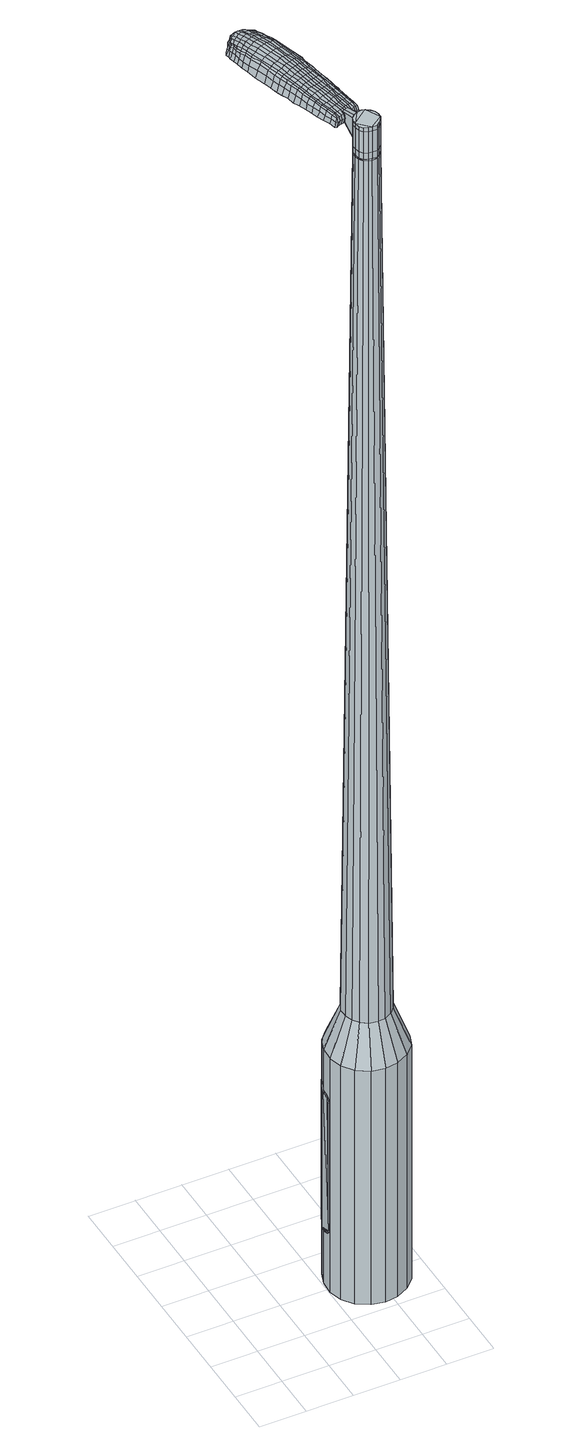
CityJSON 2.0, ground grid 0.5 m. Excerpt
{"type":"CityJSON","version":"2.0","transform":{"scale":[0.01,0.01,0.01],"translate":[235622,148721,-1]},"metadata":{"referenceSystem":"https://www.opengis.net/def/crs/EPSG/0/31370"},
"CityObjects":{
"object1":{"type":"GenericCityObject","attributes":{"cluster":116,"mean_distance_to_centroid":0.301,"new_centroid_x":235623.45,"new_centroid_y":148721.99,"mean_distance_to_camera":6.92,"H1":18.21,"H2":18.14,"Z_final":112.15,"cluster2":-1,"proj_x":235629.01,"proj_y":148720.27,"id_line":62720,"bearing_l":17.19,"distance":5.82,"orientation":"left","G_obj":107.19},"geometry":[{"type":"MultiSurface","lod":"2","boundaries":[[[0,1,2,3]],[[1,4,5,2]],[[4,6,7,5]],[[6,8,9,7]],[[8,10,11,9]],[[10,12,13,11]],[[12,14,15,13]],[[14,16,17,15]],[[16,18,19,17]],[[18,20,21,19]],[[20,22,23,21]],[[22,24,25,23]],[[24,26,27,25]],[[26,28,29,27]],[[28,30,31,29]],[[30,32,33,31]],[[32,34,35,33]],[[34,0,3,35]],[[36,37,38,39]],[[38,40,41,42]],[[41,43,42]],[[42,44,45,46]],[[45,47,46]],[[46,48,49,50]],[[49,51,50]],[[42,46,50,38]],[[50,52,39,38]],[[53,36,39]],[[2,5,7,35]],[[7,9,11,15]],[[11,13,15]],[[15,17,19,23]],[[19,21,23]],[[23,25,27,31]],[[27,29,31]],[[15,23,31,7]],[[31,33,35,7]],[[3,2,35]],[[1,0,54,55]],[[0,34,56,54]],[[34,32,57,56]],[[32,30,58,57]],[[30,28,59,58]],[[28,26,60,59]],[[26,24,61,60]],[[24,22,62,61]],[[22,20,63,62]],[[20,18,64,63]],[[18,16,65,64]],[[16,14,66,65]],[[14,12,67,66]],[[12,10,68,67]],[[10,8,69,68]],[[8,6,70,69]],[[6,4,71,70]],[[4,1,55,71]],[[55,54,72,73]],[[54,56,74,72]],[[56,57,75,74]],[[57,58,76,75]],[[58,59,77,76]],[[59,60,78,77]],[[60,61,79,78]],[[61,62,80,79]],[[62,63,81,80]],[[63,64,82,81]],[[64,65,83,82]],[[65,66,84,83]],[[66,67,85,84]],[[67,68,86,85]],[[68,69,87,86]],[[69,70,88,87]],[[70,71,89,88]],[[71,55,73,89]],[[72,90,91,92]],[[93,94,90,72]],[[95,96,94,93]],[[76,97,96,95]],[[77,98,97,76]],[[99,100,98,77]],[[101,102,100,99]],[[80,103,102,101]],[[81,104,103,80]],[[105,106,104,81]],[[83,107,106,105]],[[84,108,107,83]],[[109,110,108,84]],[[86,111,110,109]],[[112,113,111,86]],[[88,114,113,112]],[[115,116,114,88]],[[92,91,116,115]],[[117,118,119,120]],[[121,117,120,122]],[[123,121,122,124]],[[125,123,124,126]],[[127,125,126,128]],[[129,127,128,130]],[[131,129,130,132]],[[133,131,132,134]],[[135,133,134,136]],[[137,135,136,138]],[[139,137,138,140]],[[141,139,140,142]],[[143,141,142,144]],[[145,143,144,146]],[[147,145,146,148]],[[149,147,148,150]],[[73,72,92]],[[74,93,72]],[[74,75,95,93]],[[75,76,95]],[[78,99,77]],[[78,79,101,99]],[[79,80,101]],[[82,105,81]],[[82,83,105]],[[85,109,84]],[[85,86,109]],[[87,112,86]],[[87,88,112]],[[89,115,88]],[[89,73,92,115]],[[151,91,90]],[[151,152,116,91]],[[152,114,116]],[[153,113,114]],[[153,111,113]],[[154,110,111]],[[154,108,110]],[[155,106,107]],[[155,104,106]],[[156,102,103]],[[156,157,100,102]],[[157,98,100]],[[158,96,97]],[[158,159,94,96]],[[159,90,94]],[[39,52,149,160]],[[151,90,161,150]],[[53,39,160,118]],[[90,159,119,161]],[[36,53,118,117]],[[159,158,120,119]],[[37,36,117,121]],[[158,97,122,120]],[[38,37,121,123]],[[97,98,124,122]],[[40,38,123,125]],[[98,157,126,124]],[[41,40,125,127]],[[157,156,128,126]],[[43,41,127,129]],[[156,103,130,128]],[[42,43,129,131]],[[103,104,132,130]],[[44,42,131,133]],[[104,155,134,132]],[[45,44,133,135]],[[155,107,136,134]],[[47,45,135,137]],[[107,108,138,136]],[[46,47,137,139]],[[108,154,140,138]],[[48,46,139,141]],[[154,111,142,140]],[[49,48,141,143]],[[111,153,144,142]],[[51,49,143,145]],[[153,114,146,144]],[[50,51,145,147]],[[114,152,148,146]],[[52,50,147,149]],[[152,151,150,148]],[[149,150,162,163]],[[150,161,164,162]],[[161,119,165,164]],[[119,118,166,165]],[[118,160,167,166]],[[160,149,163,167]],[[168,169,170,171]],[[172,168,171,173]],[[168,172,174,175]],[[169,168,175,176]],[[177,178,179,180]],[[181,177,180,182]],[[177,181,183,184]],[[178,177,184,185]],[[186,187,188,189]],[[190,186,189,191]],[[186,190,192,193]],[[187,186,193,194]],[[195,196,197,198]],[[199,195,198,200]],[[195,199,201,202]],[[196,195,202,203]],[[204,205,206,207]],[[208,204,207,209]],[[204,208,210,211]],[[205,204,211,212]],[[213,214,215,216]],[[217,213,216,218]],[[213,217,219,220]],[[214,213,220,221]],[[222,223,224,225]],[[214,222,225,215]],[[222,214,221,226]],[[223,222,226,227]],[[228,229,230,231]],[[223,228,231,224]],[[228,223,227,232]],[[229,228,232,233]],[[234,172,173,235]],[[229,234,235,230]],[[234,229,233,236]],[[172,234,236,174]],[[237,238,239,240]],[[241,237,240,242]],[[237,241,243,244]],[[238,237,244,245]],[[246,247,248,249]],[[238,246,249,239]],[[246,238,245,250]],[[247,246,250,251]],[[252,253,254,255]],[[247,252,255,248]],[[252,247,251,256]],[[253,252,256,257]],[[258,259,260,261]],[[253,258,261,254]],[[258,253,257,262]],[[259,258,262,263]],[[264,169,176,265]],[[259,264,265,260]],[[264,259,263,266]],[[169,264,266,170]],[[267,268,269,270]],[[271,267,270,272]],[[267,271,273,274]],[[268,267,274,275]],[[276,277,278,279]],[[268,276,279,269]],[[276,268,275,280]],[[277,276,280,281]],[[282,283,284,285]],[[277,282,285,278]],[[282,277,281,286]],[[283,282,286,287]],[[288,181,182,289]],[[283,288,289,284]],[[288,283,287,290]],[[181,288,290,183]],[[291,292,293,294]],[[295,291,294,296]],[[291,295,297,298]],[[292,291,298,299]],[[300,301,302,303]],[[292,300,303,293]],[[300,292,299,304]],[[301,300,304,305]],[[306,307,308,309]],[[301,306,309,302]],[[306,301,305,310]],[[307,306,310,311]],[[312,313,314,315]],[[307,312,315,308]],[[312,307,311,316]],[[313,312,316,317]],[[318,178,185,319]],[[313,318,319,314]],[[318,313,317,320]],[[178,318,320,179]],[[321,207,206,322]],[[323,321,322,324]],[[321,323,325,326]],[[207,321,326,209]],[[327,323,324,328]],[[329,327,328,330]],[[327,329,331,332]],[[323,327,332,325]],[[333,329,330,334]],[[335,333,334,336]],[[333,335,337,338]],[[329,333,338,331]],[[339,335,336,340]],[[341,339,340,342]],[[339,341,343,344]],[[335,339,344,337]],[[345,341,342,346]],[[196,345,346,197]],[[345,196,203,347]],[[341,345,347,343]],[[348,349,194,193]],[[350,348,193,192]],[[348,350,351,352]],[[349,348,352,353]],[[354,355,353,352]],[[356,354,352,351]],[[354,356,357,358]],[[355,354,358,359]],[[360,361,359,358]],[[362,360,358,357]],[[360,362,363,364]],[[361,360,364,365]],[[366,367,365,364]],[[368,366,364,363]],[[366,368,201,199]],[[367,366,199,200]],[[369,370,371,372]],[[271,369,372,273]],[[369,271,272,373]],[[370,369,373,374]],[[375,190,191,376]],[[370,375,376,371]],[[375,370,374,377]],[[190,375,377,192]],[[378,379,380,381]],[[217,378,381,219]],[[378,217,218,382]],[[379,378,382,383]],[[384,385,386,387]],[[379,384,387,380]],[[384,379,383,388]],[[385,384,388,389]],[[390,187,194,391]],[[385,390,391,386]],[[390,385,389,392]],[[187,390,392,188]],[[393,394,395,396]],[[175,393,396,176]],[[393,175,174,397]],[[394,393,397,398]],[[399,400,401,402]],[[394,399,402,395]],[[399,394,398,403]],[[400,399,403,404]],[[405,198,197,406]],[[400,405,406,401]],[[405,400,404,407]],[[198,405,407,200]],[[408,409,410,411]],[[180,408,411,182]],[[408,180,179,412]],[[409,408,412,413]],[[414,202,201,415]],[[409,414,415,410]],[[414,409,413,416]],[[202,414,416,203]],[[417,418,419,420]],[[295,417,420,297]],[[417,295,296,421]],[[418,417,421,422]],[[423,208,209,424]],[[418,423,424,419]],[[423,418,422,425]],[[208,423,425,210]],[[426,427,428,429]],[[241,426,429,243]],[[426,241,242,430]],[[427,426,430,431]],[[432,433,434,435]],[[427,432,435,428]],[[432,427,431,436]],[[433,432,436,437]],[[438,205,212,439]],[[433,438,439,434]],[[438,433,437,440]],[[205,438,440,206]],[[441,442,431,430]],[[240,441,430,242]],[[441,240,239,443]],[[442,441,443,444]],[[445,446,437,436]],[[442,445,436,431]],[[445,442,444,447]],[[446,445,447,448]],[[449,322,206,440]],[[446,449,440,437]],[[449,446,448,450]],[[322,449,450,324]],[[451,452,453,454]],[[298,451,454,299]],[[451,298,297,420]],[[452,451,420,419]],[[455,326,325,456]],[[452,455,456,453]],[[455,452,419,424]],[[326,455,424,209]],[[457,458,444,443]],[[249,457,443,239]],[[457,249,248,459]],[[458,457,459,460]],[[461,462,448,447]],[[458,461,447,444]],[[461,458,460,463]],[[462,461,463,464]],[[465,328,324,450]],[[462,465,450,448]],[[465,462,464,466]],[[328,465,466,330]],[[467,468,469,470]],[[304,467,470,305]],[[467,304,299,454]],[[468,467,454,453]],[[471,332,331,472]],[[468,471,472,469]],[[471,468,453,456]],[[332,471,456,325]],[[473,474,460,459]],[[255,473,459,248]],[[473,255,254,475]],[[474,473,475,476]],[[477,478,464,463]],[[474,477,463,460]],[[477,474,476,479]],[[478,477,479,480]],[[481,334,330,466]],[[478,481,466,464]],[[481,478,480,482]],[[334,481,482,336]],[[483,484,485,486]],[[310,483,486,311]],[[483,310,305,470]],[[484,483,470,469]],[[487,338,337,488]],[[484,487,488,485]],[[487,484,469,472]],[[338,487,472,331]],[[489,490,476,475]],[[261,489,475,254]],[[489,261,260,491]],[[490,489,491,492]],[[493,494,480,479]],[[490,493,479,476]],[[493,490,492,495]],[[494,493,495,496]],[[497,340,336,482]],[[494,497,482,480]],[[497,494,496,498]],[[340,497,498,342]],[[499,500,501,502]],[[316,499,502,317]],[[499,316,311,486]],[[500,499,486,485]],[[503,344,343,504]],[[500,503,504,501]],[[503,500,485,488]],[[344,503,488,337]],[[505,506,492,491]],[[265,505,491,260]],[[505,265,176,396]],[[506,505,396,395]],[[507,508,496,495]],[[506,507,495,492]],[[507,506,395,402]],[[508,507,402,401]],[[509,346,342,498]],[[508,509,498,496]],[[509,508,401,406]],[[346,509,406,197]],[[510,511,413,412]],[[320,510,412,179]],[[510,320,317,502]],[[511,510,502,501]],[[512,347,203,416]],[[511,512,416,413]],[[512,511,501,504]],[[347,512,504,343]],[[513,514,374,373]],[[270,513,373,272]],[[513,270,269,515]],[[514,513,515,516]],[[517,350,192,377]],[[514,517,377,374]],[[517,514,516,518]],[[350,517,518,351]],[[519,520,521,522]],[[220,519,522,221]],[[519,220,219,381]],[[520,519,381,380]],[[523,524,525,526]],[[520,523,526,521]],[[523,520,380,387]],[[524,523,387,386]],[[527,349,353,528]],[[524,527,528,525]],[[527,524,386,391]],[[349,527,391,194]],[[529,530,516,515]],[[279,529,515,269]],[[529,279,278,531]],[[530,529,531,532]],[[533,356,351,518]],[[530,533,518,516]],[[533,530,532,534]],[[356,533,534,357]],[[535,536,537,538]],[[226,535,538,227]],[[535,226,221,522]],[[536,535,522,521]],[[539,540,541,542]],[[536,539,542,537]],[[539,536,521,526]],[[540,539,526,525]],[[543,355,359,544]],[[540,543,544,541]],[[543,540,525,528]],[[355,543,528,353]],[[545,546,532,531]],[[285,545,531,278]],[[545,285,284,547]],[[546,545,547,548]],[[549,362,357,534]],[[546,549,534,532]],[[549,546,548,550]],[[362,549,550,363]],[[551,552,553,554]],[[232,551,554,233]],[[551,232,227,538]],[[552,551,538,537]],[[555,556,557,558]],[[552,555,558,553]],[[555,552,537,542]],[[556,555,542,541]],[[559,361,365,560]],[[556,559,560,557]],[[559,556,541,544]],[[361,559,544,359]],[[561,562,548,547]],[[289,561,547,284]],[[561,289,182,411]],[[562,561,411,410]],[[563,368,363,550]],[[562,563,550,548]],[[563,562,410,415]],[[368,563,415,201]],[[564,565,398,397]],[[236,564,397,174]],[[564,236,233,554]],[[565,564,554,553]],[[566,567,404,403]],[[565,566,403,398]],[[566,565,553,558]],[[567,566,558,557]],[[568,367,200,407]],[[567,568,407,404]],[[568,567,557,560]],[[367,568,560,365]],[[569,570,571,572]],[[572,571,573,574]],[[575,573,571,576]],[[576,571,570,577]],[[578,579,580,581]],[[581,580,582,583]],[[584,582,580,585]],[[585,580,579,586]],[[587,588,589,590]],[[590,589,591,592]],[[593,591,589,594]],[[594,589,588,595]],[[596,597,598,599]],[[599,598,600,601]],[[602,600,598,603]],[[603,598,597,604]],[[605,606,607,608]],[[608,607,609,610]],[[611,609,607,612]],[[612,607,606,613]],[[614,615,616,617]],[[617,616,618,619]],[[620,618,616,621]],[[621,616,615,622]],[[623,624,625,626]],[[626,625,615,614]],[[622,615,625,627]],[[627,625,624,628]],[[629,630,631,632]],[[632,631,624,623]],[[628,624,631,633]],[[633,631,630,634]],[[574,573,635,636]],[[636,635,630,629]],[[634,630,635,637]],[[637,635,573,575]],[[638,639,640,641]],[[641,640,642,643]],[[644,642,640,645]],[[645,640,639,646]],[[647,648,649,650]],[[650,649,639,638]],[[646,639,649,651]],[[651,649,648,652]],[[653,654,655,656]],[[656,655,648,647]],[[652,648,655,657]],[[657,655,654,658]],[[659,660,661,662]],[[662,661,654,653]],[[658,654,661,663]],[[663,661,660,664]],[[577,570,665,666]],[[666,665,660,659]],[[664,660,665,667]],[[667,665,570,569]],[[668,669,670,671]],[[671,670,672,673]],[[674,672,670,675]],[[675,670,669,676]],[[677,678,679,680]],[[680,679,669,668]],[[676,669,679,681]],[[681,679,678,682]],[[683,684,685,686]],[[686,685,678,677]],[[682,678,685,687]],[[687,685,684,688]],[[583,582,689,690]],[[690,689,684,683]],[[688,684,689,691]],[[691,689,582,584]],[[692,693,694,695]],[[695,694,696,697]],[[698,696,694,699]],[[699,694,693,700]],[[701,702,703,704]],[[704,703,693,692]],[[700,693,703,705]],[[705,703,702,706]],[[707,708,709,710]],[[710,709,702,701]],[[706,702,709,711]],[[711,709,708,712]],[[713,714,715,716]],[[716,715,708,707]],[[712,708,715,717]],[[717,715,714,718]],[[586,579,719,720]],[[720,719,714,713]],[[718,714,719,721]],[[721,719,579,578]],[[605,608,722,723]],[[723,722,724,725]],[[726,724,722,166]],[[166,722,608,610]],[[725,724,727,728]],[[728,727,729,730]],[[731,729,727,732]],[[732,727,724,726]],[[730,729,733,734]],[[734,733,735,736]],[[737,735,733,738]],[[738,733,729,731]],[[736,735,739,740]],[[740,739,741,742]],[[743,741,739,744]],[[744,739,735,737]],[[742,741,745,746]],[[746,745,597,596]],[[604,597,745,747]],[[747,745,741,743]],[[595,748,749,594]],[[594,749,750,593]],[[751,750,749,752]],[[752,749,748,753]],[[753,754,755,752]],[[752,755,756,751]],[[757,756,755,758]],[[758,755,754,759]],[[759,760,761,758]],[[758,761,762,757]],[[763,762,761,764]],[[764,761,760,765]],[[765,766,767,764]],[[764,767,768,763]],[[602,768,767,600]],[[600,767,766,601]],[[769,770,771,772]],[[772,771,672,674]],[[673,672,771,773]],[[773,771,770,774]],[[592,591,775,776]],[[776,775,770,769]],[[774,770,775,777]],[[777,775,591,593]],[[778,779,780,781]],[[781,780,618,620]],[[619,618,780,782]],[[782,780,779,783]],[[784,785,786,787]],[[787,786,779,778]],[[783,779,786,788]],[[788,786,785,789]],[[595,588,790,791]],[[791,790,785,784]],[[789,785,790,792]],[[792,790,588,587]],[[793,794,795,796]],[[796,795,576,577]],[[575,576,795,797]],[[797,795,794,798]],[[799,800,801,802]],[[802,801,794,793]],[[798,794,801,803]],[[803,801,800,804]],[[596,599,805,806]],[[806,805,800,799]],[[804,800,805,807]],[[807,805,599,601]],[[808,809,810,811]],[[811,810,581,583]],[[578,581,810,812]],[[812,810,809,813]],[[602,603,814,815]],[[815,814,809,808]],[[813,809,814,816]],[[816,814,603,604]],[[817,696,818]],[[818,696,698]],[[697,696,819]],[[819,696,817,820]],[[610,609,821,822]],[[822,821,817,818]],[[820,817,821,823]],[[823,821,609,611]],[[824,825,826,827]],[[827,826,642,644]],[[643,642,826,828]],[[828,826,825,829]],[[830,831,832,833]],[[833,832,825,824]],[[829,825,832,834]],[[834,832,831,835]],[[613,606,836,837]],[[837,836,831,830]],[[835,831,836,838]],[[838,836,606,605]],[[829,839,840,828]],[[828,840,641,643]],[[638,641,840,841]],[[841,840,839,842]],[[835,843,844,834]],[[834,844,839,829]],[[842,839,844,845]],[[845,844,843,846]],[[605,723,847,838]],[[838,847,843,835]],[[846,843,847,848]],[[848,847,723,725]],[[849,850,851,852]],[[852,851,699,700]],[[698,699,851,818]],[[851,850,818]],[[726,166,853,854]],[[854,853,850,849]],[[818,850,853,822]],[[822,853,166,610]],[[842,855,856,841]],[[841,856,650,638]],[[647,650,856,857]],[[857,856,855,858]],[[846,859,860,845]],[[845,860,855,842]],[[858,855,860,861]],[[861,860,859,862]],[[725,728,863,848]],[[848,863,859,846]],[[862,859,863,864]],[[864,863,728,730]],[[865,866,867,868]],[[868,867,705,706]],[[700,705,867,852]],[[852,867,866,849]],[[731,732,869,870]],[[870,869,866,865]],[[849,866,869,854]],[[854,869,732,726]],[[858,871,872,857]],[[857,872,656,647]],[[653,656,872,873]],[[872,871,873]],[[862,874,875,861]],[[861,875,871,858]],[[873,871,875,876]],[[876,875,874,877]],[[730,734,878,864]],[[864,878,874,862]],[[877,874,878,879]],[[879,878,734,736]],[[880,881,882,883]],[[883,882,711,712]],[[706,711,882,868]],[[868,882,881,865]],[[737,738,884,885]],[[885,884,881,880]],[[865,881,884,870]],[[870,884,738,731]],[[886,887,873]],[[873,887,662,653]],[[659,662,887,888]],[[888,887,886,889]],[[877,890,891,876]],[[876,891,886,873]],[[889,886,891,892]],[[892,891,890,893]],[[736,740,894,879]],[[879,894,890,877]],[[893,890,894,895]],[[895,894,740,742]],[[896,897,898,899]],[[899,898,717,718]],[[712,717,898,883]],[[883,898,897,880]],[[743,744,900,901]],[[901,900,897,896]],[[880,897,900,885]],[[885,900,744,737]],[[889,902,903,888]],[[888,903,666,659]],[[577,666,903,796]],[[796,903,902,793]],[[893,904,905,892]],[[892,905,902,889]],[[793,902,905,802]],[[802,905,904,799]],[[742,746,906,895]],[[895,906,904,893]],[[799,904,906,806]],[[806,906,746,596]],[[813,907,908,812]],[[812,908,721,578]],[[718,721,908,899]],[[899,908,907,896]],[[604,747,909,816]],[[816,909,907,813]],[[896,907,909,901]],[[901,909,747,743]],[[774,910,911,773]],[[773,911,671,673]],[[668,671,911,912]],[[912,911,910,913]],[[593,750,914,777]],[[777,914,910,774]],[[913,910,914,915]],[[915,914,750,751]],[[916,917,918,919]],[[919,918,621,622]],[[620,621,918,781]],[[781,918,917,778]],[[920,921,922,923]],[[923,922,917,916]],[[778,917,922,787]],[[787,922,921,784]],[[753,748,924,925]],[[925,924,921,920]],[[784,921,924,791]],[[791,924,748,595]],[[913,926,927,912]],[[912,927,680,668]],[[677,680,927,928]],[[928,927,926,929]],[[751,756,930,915]],[[915,930,926,913]],[[929,926,930,931]],[[931,930,756,757]],[[932,933,934,935]],[[935,934,627,628]],[[622,627,934,919]],[[919,934,933,916]],[[936,937,938,939]],[[939,938,933,932]],[[916,933,938,923]],[[923,938,937,920]],[[759,754,940,941]],[[941,940,937,936]],[[920,937,940,925]],[[925,940,754,753]],[[929,942,943,928]],[[928,943,686,677]],[[683,686,943,944]],[[944,943,942,945]],[[757,762,946,931]],[[931,946,942,929]],[[945,942,946,947]],[[947,946,762,763]],[[948,949,950,951]],[[951,950,633,634]],[[628,633,950,935]],[[935,950,949,932]],[[952,953,954,955]],[[955,954,949,948]],[[932,949,954,939]],[[939,954,953,936]],[[765,760,956,957]],[[957,956,953,952]],[[936,953,956,941]],[[941,956,760,759]],[[945,958,959,944]],[[944,959,690,683]],[[583,690,959,811]],[[811,959,958,808]],[[763,768,960,947]],[[947,960,958,945]],[[808,958,960,815]],[[815,960,768,602]],[[798,961,962,797]],[[797,962,637,575]],[[634,637,962,951]],[[951,962,961,948]],[[804,963,964,803]],[[803,964,961,798]],[[948,961,964,955]],[[955,964,963,952]],[[601,766,965,807]],[[807,965,963,804]],[[952,963,965,957]],[[957,965,766,765]],[[569,572,171,170]],[[572,574,173,171]],[[584,585,184,183]],[[585,586,185,184]],[[587,590,189,188]],[[590,592,191,189]],[[611,612,211,210]],[[612,613,212,211]],[[614,617,216,215]],[[617,619,218,216]],[[623,626,225,224]],[[626,614,215,225]],[[629,632,231,230]],[[632,623,224,231]],[[574,636,235,173]],[[636,629,230,235]],[[644,645,244,243]],[[645,646,245,244]],[[646,651,250,245]],[[651,652,251,250]],[[652,657,256,251]],[[657,658,257,256]],[[658,663,262,257]],[[663,664,263,262]],[[664,667,266,263]],[[667,569,170,266]],[[674,675,274,273]],[[675,676,275,274]],[[676,681,280,275]],[[681,682,281,280]],[[682,687,286,281]],[[687,688,287,286]],[[688,691,290,287]],[[691,584,183,290]],[[692,695,294,293]],[[695,697,296,294]],[[701,704,303,302]],[[704,692,293,303]],[[707,710,309,308]],[[710,701,302,309]],[[713,716,315,314]],[[716,707,308,315]],[[586,720,319,185]],[[720,713,314,319]],[[769,772,372,371]],[[772,674,273,372]],[[592,776,376,191]],[[776,769,371,376]],[[619,782,382,218]],[[782,783,383,382]],[[783,788,388,383]],[[788,789,389,388]],[[789,792,392,389]],[[792,587,188,392]],[[697,819,421,296]],[[819,820,422,421]],[[820,823,425,422]],[[823,611,210,425]],[[824,827,429,428]],[[827,644,243,429]],[[830,833,435,434]],[[833,824,428,435]],[[613,837,439,212]],[[837,830,434,439]],[[966,967,968,969]],[[970,971,969,968]],[[972,973,974,975]],[[976,977,978,979]],[[967,980,981,968]],[[982,970,968,981]],[[983,972,975,984]],[[985,986,977,976]],[[980,987,988,981]],[[988,989,982,981]],[[990,983,984,991]],[[992,986,985,993]],[[987,994,995,988]],[[995,996,989,988]],[[997,990,991,998]],[[999,992,993,1000]],[[1001,1002,1003,1004]],[[1005,1006,1002,1001]],[[1005,1007,1008,1006]],[[1007,1009,1010,1008]],[[1011,1012,1013,1014]],[[1015,1016,1012,1011]],[[1017,1018,1016,1015]],[[1019,1020,1018,1017]],[[1014,1003,1002,1011]],[[1011,1002,1006,1015]],[[1006,1008,1017,1015]],[[1008,1010,1019,1017]],[[975,974,971,970]],[[984,975,970,982]],[[989,991,984,982]],[[996,998,991,989]],[[976,979,973,972]],[[985,976,972,983]],[[993,985,983,990]],[[1000,993,990,997]],[[977,1001,1004,978]],[[986,1005,1001,977]],[[1007,1005,986,992]],[[1009,1007,992,999]],[[1021,1022,1023,1024]],[[1023,1025,1026,1027]],[[1023,1027,1028,1029]],[[1023,1029,1024]],[[1030,1021,1024,1031]],[[1032,1031,1024,1033]],[[1034,1033,1024]],[[1035,1023,1022,1036]],[[1037,1035,1036,1038]],[[1039,1037,1038,1040]],[[1041,1039,1040,1042]],[[1043,1041,1042,1044]],[[1044,1045,1046,1047]],[[1044,1047,1048,1049]],[[1044,1049,1050,1051]],[[1050,1052,1053,1054]],[[1050,1054,1055,1056]],[[1050,1056,1051]],[[1044,1051,1043]],[[1057,1058,1022,1021]],[[1059,1060,1025,1023]],[[1061,1062,1034,1024]],[[1058,1063,1036,1022]],[[1064,1059,1023,1035]],[[1063,1065,1038,1036]],[[1066,1064,1035,1037]],[[1065,1067,1040,1038]],[[1068,1066,1037,1039]],[[1067,1069,1042,1040]],[[1070,1068,1039,1041]],[[1069,1071,1044,1042]],[[1072,1070,1041,1043]],[[1071,1073,1045,1044]],[[1074,1075,1052,1050]],[[1076,1072,1043,1051]],[[1046,1045,1073,1077]],[[1047,1046,1077,1078]],[[1048,1047,1078,1079]],[[1049,1048,1079,1080]],[[1050,1049,1080,1074]],[[1081,1057,1021,1030]],[[1082,1081,1030,1031]],[[1083,1082,1031,1032]],[[1084,1083,1032,1033]],[[1062,1084,1033,1034]],[[1026,1025,1060,1085]],[[1053,1052,1075,1086]],[[1027,1026,1085,1087]],[[1028,1027,1087,1088]],[[1029,1028,1088,1089]],[[1024,1029,1089,1061]],[[1054,1053,1086,1090]],[[1055,1054,1090,1091]],[[1056,1055,1091,1092]],[[1051,1056,1092,1076]]]}]}
},
"vertices":[
[130,141,384],[145,143,384],[145,143,96],[130,141,96],[159,139,384],[159,139,96],[172,131,384],[172,131,96],[181,120,384],[181,120,96],[185,106,384],[185,106,96],[184,91,384],[184,91,96],[179,77,384],[179,77,96],[169,67,384],[169,67,96],[155,60,384],[155,60,96],[141,58,384],[141,58,96],[127,61,384],[127,61,96],[114,69,384],[114,69,96],[105,81,384],[105,81,96],[101,95,384],[101,95,96],[102,110,384],[102,110,96],[107,123,384],[107,123,96],[117,134,384],[117,134,96],[132,108,1524],[130,103,1524],[130,99,1524],[139,113,1524],[131,94,1524],[134,90,1524],[142,87,1524],[138,88,1524],[147,87,1524],[151,90,1524],[156,97,1524],[154,93,1524],[156,102,1524],[155,106,1524],[148,113,1524],[152,110,1524],[144,114,1524],[135,111,1524],[136,124,429],[144,125,429],[128,120,429],[122,114,429],[118,106,429],[118,97,429],[121,89,429],[126,82,429],[133,77,429],[142,75,429],[150,76,429],[158,80,429],[164,87,429],[168,95,429],[168,103,429],[165,112,429],[160,119,429],[153,123,429],[139,113,1483],[144,114,1483],[135,111,1483],[132,108,1483],[130,103,1483],[130,99,1483],[131,94,1483],[134,90,1483],[138,88,1483],[142,87,1483],[147,87,1483],[151,90,1483],[154,93,1483],[156,97,1483],[156,102,1483],[155,106,1483],[152,110,1483],[148,113,1483],[139,113,1485],[144,113,1485],[144,113,1483],[135,110,1483],[135,110,1485],[132,107,1483],[132,107,1485],[130,103,1485],[130,99,1485],[132,94,1483],[132,94,1485],[134,91,1483],[134,91,1485],[138,88,1485],[142,87,1485],[147,88,1483],[147,88,1485],[151,90,1485],[154,93,1485],[155,97,1483],[155,97,1485],[156,102,1485],[154,106,1483],[154,106,1485],[152,110,1485],[148,112,1483],[148,112,1485],[132,108,1519],[135,111,1519],[135,111,1493],[132,108,1493],[130,103,1519],[130,103,1493],[130,99,1519],[130,99,1493],[131,94,1519],[131,94,1493],[134,90,1519],[134,90,1493],[138,88,1519],[138,88,1493],[142,87,1519],[142,87,1493],[147,87,1519],[147,87,1493],[151,90,1519],[151,90,1493],[154,93,1519],[154,93,1493],[156,97,1519],[156,97,1493],[156,102,1519],[156,102,1493],[155,106,1519],[155,106,1493],[152,110,1519],[152,110,1493],[148,113,1519],[148,113,1493],[144,114,1519],[144,114,1493],[144,114,1485],[148,113,1485],[155,106,1485],[156,97,1485],[147,87,1485],[134,90,1485],[131,94,1485],[132,108,1485],[135,111,1485],[139,113,1519],[139,113,1493],[137,132,1513],[137,132,1518],[133,131,1513],[130,130,1513],[130,130,1518],[133,131,1518],[130,207,1519],[132,201,1518],[133,202,1509],[131,209,1510],[128,216,1519],[129,217,1510],[127,214,1526],[129,206,1525],[131,199,1525],[93,196,1519],[96,190,1518],[97,189,1525],[95,196,1525],[91,205,1519],[92,204,1526],[89,205,1510],[91,197,1510],[94,190,1509],[88,272,1519],[92,273,1519],[92,274,1513],[88,272,1513],[85,269,1519],[84,270,1513],[85,268,1524],[89,270,1524],[92,271,1524],[110,201,1530],[113,194,1529],[116,195,1529],[114,202,1530],[108,210,1531],[111,211,1531],[104,208,1530],[107,200,1530],[109,193,1529],[134,124,1512],[137,125,1512],[137,126,1517],[134,125,1517],[132,123,1512],[131,124,1517],[131,124,1506],[134,125,1506],[137,125,1506],[111,264,1519],[113,261,1519],[114,262,1512],[112,265,1512],[110,266,1518],[111,267,1512],[110,265,1522],[110,263,1523],[112,260,1524],[115,256,1519],[117,251,1519],[118,252,1512],[116,258,1512],[114,255,1524],[116,250,1525],[119,245,1519],[121,238,1519],[122,240,1511],[120,247,1511],[118,244,1526],[120,237,1526],[125,227,1519],[126,229,1510],[123,226,1526],[148,136,1513],[146,143,1513],[145,142,1518],[147,135,1517],[149,130,1512],[148,131,1516],[150,131,1506],[149,137,1507],[147,144,1507],[144,150,1514],[143,158,1515],[142,157,1520],[143,149,1519],[145,152,1507],[144,159,1507],[141,165,1515],[139,172,1516],[138,171,1522],[140,164,1521],[142,167,1508],[140,174,1508],[137,179,1517],[136,187,1517],[134,185,1524],[136,178,1523],[138,181,1508],[137,188,1509],[134,194,1518],[133,192,1524],[135,195,1509],[77,254,1519],[78,251,1519],[79,251,1524],[78,254,1523],[77,256,1518],[78,256,1522],[75,257,1512],[76,254,1512],[76,251,1512],[79,246,1519],[80,240,1519],[81,240,1525],[80,246,1524],[77,246,1512],[78,241,1512],[81,234,1519],[83,227,1519],[85,226,1526],[83,234,1526],[80,235,1511],[82,227,1511],[87,216,1519],[89,215,1526],[85,217,1510],[119,127,1513],[116,134,1513],[115,135,1507],[118,128,1507],[121,122,1512],[120,122,1506],[122,123,1516],[120,127,1517],[118,134,1518],[114,141,1514],[111,148,1515],[110,149,1507],[112,142,1507],[115,141,1519],[113,148,1520],[108,155,1515],[106,162,1516],[104,163,1508],[107,156,1508],[110,155,1521],[107,162,1522],[103,169,1517],[101,176,1517],[99,177,1509],[101,170,1508],[105,169,1523],[102,176,1524],[98,183,1518],[96,184,1509],[100,182,1524],[133,130,1519],[135,131,1519],[130,137,1520],[133,138,1520],[128,136,1520],[130,129,1519],[128,144,1522],[131,145,1522],[126,151,1523],[129,152,1523],[123,151,1523],[125,143,1521],[124,159,1524],[126,159,1524],[121,166,1525],[124,166,1525],[118,165,1525],[121,158,1524],[119,173,1526],[122,174,1526],[117,180,1527],[120,181,1527],[114,179,1527],[116,172,1526],[115,187,1528],[118,188,1528],[111,186,1528],[90,267,1527],[93,268,1527],[86,265,1526],[88,261,1527],[91,263,1528],[95,264,1528],[93,257,1529],[97,258,1529],[89,255,1528],[91,248,1530],[95,250,1530],[99,251,1530],[97,243,1531],[101,244,1531],[93,241,1530],[96,233,1531],[100,234,1531],[104,235,1531],[104,222,1531],[107,223,1531],[100,220,1531],[77,259,1518],[79,261,1519],[78,262,1513],[76,259,1513],[78,258,1523],[80,260,1523],[81,266,1519],[81,266,1513],[82,264,1524],[109,268,1518],[106,269,1518],[106,268,1523],[108,266,1523],[109,269,1513],[107,270,1513],[103,271,1519],[99,272,1519],[100,271,1524],[103,269,1523],[103,272,1513],[99,273,1513],[96,273,1519],[96,271,1524],[96,274,1513],[128,205,1528],[126,205,1528],[128,198,1528],[129,199,1527],[125,214,1528],[123,213,1529],[123,204,1529],[120,204,1530],[122,197,1529],[125,197,1528],[121,213,1529],[117,212,1530],[117,203,1530],[119,196,1529],[114,211,1531],[97,196,1528],[99,197,1529],[96,205,1529],[94,204,1528],[99,189,1527],[101,190,1528],[103,198,1529],[100,207,1530],[105,191,1528],[123,120,1512],[125,121,1512],[125,122,1517],[123,122,1517],[122,121,1506],[124,122,1506],[128,122,1512],[128,123,1517],[127,123,1506],[149,128,1512],[147,128,1512],[147,129,1506],[149,129,1506],[148,129,1517],[146,129,1517],[145,127,1512],[142,126,1512],[142,127,1506],[145,128,1506],[144,128,1517],[141,127,1517],[140,125,1512],[140,126,1506],[139,126,1517],[146,134,1519],[145,134,1519],[144,141,1520],[143,141,1520],[142,133,1519],[140,132,1519],[140,140,1520],[138,140,1520],[137,132,1519],[135,139,1520],[122,127,1519],[123,127,1519],[121,134,1520],[119,134,1520],[126,128,1519],[124,135,1520],[142,149,1521],[141,148,1521],[140,156,1522],[139,155,1522],[138,148,1521],[136,147,1521],[136,155,1522],[134,154,1523],[133,146,1522],[131,153,1523],[116,141,1521],[118,141,1521],[116,148,1522],[114,148,1522],[122,142,1521],[119,149,1522],[139,163,1523],[137,163,1523],[137,170,1524],[135,170,1524],[134,162,1523],[132,161,1524],[133,169,1525],[130,168,1525],[129,160,1524],[127,167,1525],[111,155,1523],[113,155,1523],[111,162,1524],[109,162,1524],[117,157,1524],[114,164,1525],[135,177,1525],[133,177,1525],[133,185,1526],[131,184,1526],[131,176,1526],[128,175,1526],[129,183,1527],[126,182,1527],[125,174,1526],[123,182,1527],[106,169,1525],[109,169,1525],[106,176,1526],[104,176,1526],[112,171,1526],[110,177,1527],[131,192,1527],[129,191,1527],[127,190,1527],[124,189,1528],[121,189,1528],[101,183,1527],[104,183,1527],[107,184,1528],[79,255,1525],[80,258,1525],[80,252,1526],[81,254,1526],[83,262,1526],[84,258,1527],[109,264,1525],[107,265,1525],[108,262,1526],[110,261,1525],[104,267,1525],[101,268,1526],[102,264,1527],[105,263,1526],[97,269,1526],[98,264,1527],[81,247,1526],[82,249,1527],[82,241,1527],[84,243,1528],[86,252,1528],[87,245,1529],[112,256,1526],[110,257,1527],[112,251,1528],[114,250,1527],[107,258,1527],[104,258,1528],[106,252,1529],[109,251,1528],[100,258,1528],[102,252,1530],[84,235,1528],[86,236,1529],[86,227,1528],[88,228,1529],[89,239,1529],[92,230,1530],[116,244,1528],[114,245,1528],[117,237,1529],[119,237,1528],[111,245,1529],[108,245,1530],[111,236,1530],[114,237,1530],[104,245,1530],[107,236,1531],[90,216,1529],[92,217,1529],[96,219,1530],[122,225,1528],[120,225,1529],[117,225,1530],[114,224,1530],[111,224,1531],[131,202,1509],[130,200,1518],[128,207,1518],[129,209,1509],[126,215,1519],[127,217,1510],[125,214,1525],[127,206,1525],[129,199,1525],[99,190,1525],[98,190,1518],[95,197,1518],[97,197,1525],[92,205,1519],[94,205,1525],[91,206,1510],[93,198,1509],[96,191,1509],[92,271,1513],[92,270,1519],[89,270,1519],[89,270,1513],[86,268,1519],[86,268,1513],[87,266,1524],[90,268,1524],[93,269,1524],[115,195,1528],[113,194,1528],[110,201,1529],[113,202,1529],[108,210,1529],[111,211,1529],[104,209,1529],[107,200,1529],[109,193,1528],[136,128,1516],[136,127,1512],[134,126,1512],[134,127,1516],[131,125,1512],[131,126,1516],[130,126,1506],[133,127,1506],[136,128,1506],[112,261,1512],[111,260,1519],[110,263,1518],[111,264,1512],[109,264,1518],[110,266,1512],[108,264,1522],[109,262,1523],[110,259,1523],[116,252,1512],[115,250,1519],[113,255,1519],[114,257,1512],[112,255,1524],[114,249,1525],[120,239,1511],[119,237,1519],[117,245,1519],[118,246,1511],[116,244,1525],[118,236,1526],[123,226,1519],[124,228,1510],[122,225,1526],[143,142,1518],[144,143,1513],[146,135,1513],[145,135,1517],[147,131,1512],[146,131,1515],[148,132,1506],[147,137,1506],[145,144,1507],[140,156,1520],[141,157,1514],[143,150,1514],[142,149,1519],[143,151,1507],[142,159,1507],[136,171,1522],[137,172,1516],[139,165,1515],[138,164,1521],[140,166,1508],[138,173,1508],[133,185,1523],[134,186,1517],[135,179,1516],[134,178,1522],[136,181,1508],[135,188,1508],[132,193,1517],[131,192,1524],[133,195,1509],[81,251,1523],[80,251,1519],[79,254,1518],[80,254,1523],[79,256,1518],[80,256,1522],[77,256,1512],[78,254,1512],[78,251,1512],[83,240,1525],[82,241,1519],[81,246,1519],[82,246,1524],[79,247,1512],[80,241,1512],[87,227,1526],[85,227,1519],[83,235,1519],[85,235,1525],[82,236,1511],[84,228,1511],[89,216,1519],[90,216,1526],[87,217,1510],[117,135,1507],[118,135,1513],[121,128,1513],[120,128,1506],[123,123,1512],[122,124,1506],[123,124,1515],[122,128,1517],[119,135,1518],[111,150,1507],[113,149,1514],[116,142,1514],[114,142,1507],[117,142,1519],[114,149,1520],[106,164,1508],[108,163,1516],[110,156,1515],[109,157,1508],[112,156,1521],[109,163,1522],[101,177,1508],[103,177,1517],[105,170,1516],[103,171,1508],[107,169,1522],[104,176,1523],[100,184,1517],[98,184,1509],[102,183,1524],[132,131,1518],[135,132,1518],[130,138,1519],[133,139,1519],[127,137,1519],[128,145,1520],[130,146,1520],[126,152,1521],[128,153,1521],[123,151,1521],[125,144,1520],[124,159,1523],[126,160,1523],[121,166,1524],[124,167,1524],[118,165,1524],[121,158,1523],[119,173,1525],[122,174,1525],[117,180,1526],[120,181,1526],[114,179,1526],[116,172,1525],[115,187,1527],[118,188,1527],[112,186,1527],[94,267,1526],[90,266,1526],[87,264,1525],[88,260,1526],[91,262,1526],[95,263,1526],[97,257,1528],[93,256,1528],[90,254,1527],[92,248,1528],[95,249,1529],[99,250,1529],[101,244,1530],[97,243,1530],[94,241,1529],[97,233,1530],[100,234,1530],[103,235,1530],[107,223,1530],[104,222,1530],[100,221,1530],[79,261,1513],[80,260,1518],[79,258,1518],[78,258,1512],[80,257,1523],[81,259,1523],[83,264,1519],[82,265,1513],[84,263,1523],[105,266,1523],[105,267,1518],[107,266,1518],[107,264,1523],[108,267,1512],[106,268,1512],[99,269,1523],[99,270,1519],[102,269,1519],[102,268,1523],[103,270,1513],[99,271,1513],[96,271,1519],[96,269,1524],[96,272,1513],[127,198,1527],[125,205,1527],[126,205,1527],[128,198,1526],[124,214,1527],[123,213,1528],[121,197,1528],[119,204,1528],[122,204,1528],[124,198,1527],[120,213,1528],[117,212,1529],[116,203,1529],[118,196,1528],[114,212,1529],[97,206,1528],[99,197,1527],[98,197,1527],[95,205,1527],[100,190,1526],[102,191,1527],[103,199,1528],[100,207,1528],[105,192,1527],[124,123,1512],[124,124,1516],[122,123,1506],[123,124,1506],[127,124,1512],[128,125,1516],[127,125,1506],[147,131,1506],[146,130,1512],[147,130,1512],[148,131,1506],[146,130,1516],[145,130,1516],[142,129,1506],[141,128,1512],[144,129,1512],[144,130,1506],[143,130,1516],[141,129,1516],[139,128,1512],[139,128,1506],[138,128,1516],[144,135,1518],[145,135,1518],[143,142,1519],[142,141,1519],[140,133,1518],[142,134,1518],[140,141,1519],[138,140,1519],[137,133,1518],[135,139,1519],[121,135,1519],[123,128,1518],[122,128,1518],[120,135,1519],[126,129,1518],[124,136,1519],[140,149,1520],[141,149,1520],[139,156,1521],[138,156,1521],[136,147,1520],[138,148,1520],[136,155,1521],[133,154,1521],[133,146,1520],[131,154,1521],[116,149,1521],[118,142,1520],[117,142,1520],[115,149,1521],[122,143,1520],[119,150,1521],[136,163,1522],[137,163,1522],[135,170,1523],[131,162,1522],[134,162,1522],[132,169,1523],[129,169,1524],[129,161,1523],[127,168,1524],[111,163,1523],[114,156,1522],[112,156,1522],[110,163,1523],[117,157,1522],[115,164,1523],[133,177,1524],[134,177,1524],[132,185,1525],[131,184,1525],[127,176,1525],[130,177,1524],[128,184,1525],[125,183,1526],[125,175,1525],[123,182,1526],[106,177,1525],[109,170,1524],[107,170,1524],[105,176,1525],[112,171,1524],[110,178,1525],[129,191,1526],[130,192,1526],[123,190,1527],[126,191,1526],[120,189,1527],[104,184,1526],[103,183,1526],[108,185,1526],[82,257,1524],[81,255,1524],[81,252,1525],[82,254,1525],[84,261,1525],[85,257,1525],[108,261,1525],[106,264,1524],[108,263,1524],[109,260,1525],[101,263,1526],[100,267,1525],[103,266,1524],[105,262,1525],[97,267,1525],[98,263,1526],[83,249,1526],[82,247,1526],[84,241,1526],[85,242,1527],[86,252,1526],[88,245,1527],[111,250,1527],[109,256,1526],[111,255,1526],[113,249,1526],[105,251,1528],[103,258,1527],[107,257,1526],[109,251,1527],[100,258,1527],[102,251,1528],[87,236,1527],[86,235,1527],[88,227,1527],[89,228,1528],[90,239,1528],[93,231,1529],[116,236,1528],[114,244,1527],[115,244,1527],[117,236,1527],[110,236,1529],[108,245,1529],[111,244,1528],[113,236,1528],[104,244,1529],[107,236,1530],[93,217,1528],[91,216,1528],[96,219,1529],[119,225,1528],[121,225,1528],[114,224,1529],[117,225,1529],[110,224,1530],[148,131,1508],[141,129,1508],[133,161,1509],[140,163,1509],[127,181,1510],[135,184,1510],[116,219,1512],[125,222,1512],[130,205,1511],[121,202,1511],[111,237,1513],[106,249,1514],[115,252,1514],[120,239,1513],[135,127,1508],[125,158,1509],[119,179,1510],[107,217,1512],[113,199,1511],[102,234,1513],[98,247,1514],[129,125,1508],[118,156,1509],[111,176,1510],[98,214,1512],[104,197,1511],[89,244,1514],[93,231,1513],[122,123,1508],[110,154,1509],[103,174,1510],[89,211,1512],[95,194,1511],[81,241,1514],[84,228,1513],[102,262,1514],[99,266,1514],[106,268,1514],[110,265,1514],[94,260,1514],[93,264,1514],[86,257,1514],[86,262,1514],[78,255,1514],[79,260,1514],[95,270,1515],[91,272,1515],[92,272,1515],[100,271,1515],[91,269,1515],[90,272,1515],[87,267,1515],[89,271,1515],[83,266,1515],[88,271,1515],[100,107,334],[101,111,334],[101,111,165],[100,97,171],[100,107,165],[100,103,165],[100,100,166],[100,98,167],[100,97,169],[100,103,334],[100,100,333],[100,98,332],[100,97,331],[100,97,328],[107,124,165],[107,124,334],[117,135,165],[117,135,334],[130,142,165],[130,142,334],[145,144,165],[145,144,334],[160,141,165],[160,141,334],[163,139,334],[166,137,334],[169,135,333],[171,134,332],[172,133,331],[172,133,328],[163,139,165],[172,133,171],[172,133,169],[171,134,167],[169,135,166],[166,137,165],[103,107,334],[103,110,334],[103,110,165],[103,107,165],[103,96,171],[103,96,328],[109,123,334],[109,123,165],[119,133,334],[119,133,165],[131,139,334],[131,139,165],[145,141,334],[145,141,165],[158,138,334],[158,138,165],[162,136,334],[170,131,328],[170,131,171],[162,136,165],[165,134,334],[167,133,333],[169,132,332],[170,131,331],[103,103,334],[103,100,333],[103,98,332],[103,97,331],[103,103,165],[170,131,169],[103,100,166],[103,98,167],[103,97,169],[169,132,167],[167,133,166],[165,134,165]
]}
